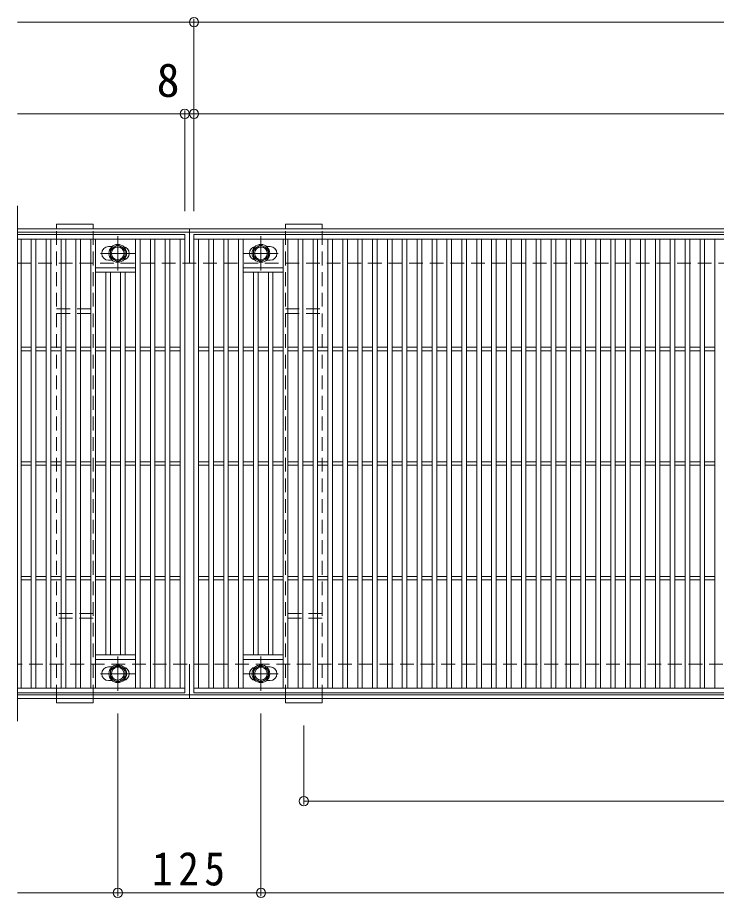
# Model space of a CAD drawing. Units: millimetres at full size, sheet at 1:10; details may follow other scales. Extents: x -2184 to 2306, y -1959 to 1524.
# Drawn here: x -595 to 15, y 725 to 1493 of the extents above; entities that cross this region are included whole.
import ezdxf
from ezdxf.enums import TextEntityAlignment as Align

# ---------------------------------------------------------------- set-up
doc = ezdxf.new("R2010")
doc.units = ezdxf.units.MM
doc.header["$LTSCALE"] = 10
doc.header["$PDMODE"] = 32
doc.header["$PDSIZE"] = 8
doc.linetypes.add('CHAIN1', pattern=[8, 5, -1, 1, -1])
doc.linetypes.add('DASHED1', pattern=[1.8, 1.2, -0.6])
for name, color, linetype, lineweight in [('C-1_躯体', 2, 'Continuous', 9), ('C-2_仕上', 3, 'Continuous', 9), ('C-4_文字', 7, 'Continuous', 9), ('C-8_ハッチ', 3, 'DASHED1', 9), ('C-B_衛生陶器', 2, 'Continuous', 9)]:
    doc.layers.add(name, color=color, linetype=linetype, lineweight=lineweight)
doc.styles.add('ＭＳ ゴシック', font='')
doc.styles.get('ＭＳ ゴシック').set_extended_font_data('MS Gothic')

msp = doc.modelspace()

# ---------------------------------------------------------------- linework, layer by layer
at = {"layer": 'C-1_躯体'}
for p, q in [((-595.11, 1308.63), (704.89, 1308.63)), ((-595.11, 1305.63), (704.89, 1305.63)), ((-445.11, 1308.63), (-445.11, 1278.63)), ((-445.11, 928.63), (-445.11, 898.63)), ((704.89, 901.63), (-595.11, 901.63)), ((704.89, 898.63), (-595.11, 898.63))]:
    msp.add_line(p, q, dxfattribs=at)
at = {"layer": 'C-1_躯体', "linetype": 'DASHED1'}
for p, q in [((-595.11, 1278.63), (704.89, 1278.63)), ((704.89, 928.63), (-595.11, 928.63))]:
    msp.add_line(p, q, dxfattribs=at)
at = {"layer": 'C-2_仕上'}
for p, q in [((-595.11, 878.63), (-595.11, 1328.63)), ((-595.11, 1303.63), (-449.11, 1303.63)), ((-595.11, 1299.63), (-449.11, 1299.63)), ((-592.11, 1299.63), (-592.11, 907.63)), ((-583.11, 1299.63), (-583.11, 907.63)), ((-579.11, 1299.63), (-579.11, 907.63)), ((-570.11, 1299.63), (-570.11, 907.63)), ((-566.11, 1299.63), (-566.11, 907.63)), ((-557.11, 1299.63), (-557.11, 907.63)), ((-553.11, 1299.63), (-553.11, 907.63)), ((-544.11, 1299.63), (-544.11, 907.63)), ((-540.11, 1299.63), (-540.11, 907.63)), ((-531.11, 1299.63), (-531.11, 907.63)), ((-527.11, 1299.63), (-527.11, 907.63)), ((-492.11, 1299.63), (-492.11, 907.63)), ((-488.11, 1299.63), (-488.11, 907.63)), ((-479.11, 1299.63), (-479.11, 907.63)), ((-475.11, 1299.63), (-475.11, 907.63)), ((-466.11, 1299.63), (-466.11, 907.63)), ((-462.11, 1299.63), (-462.11, 907.63)), ((-453.11, 1299.63), (-453.11, 907.63)), ((-441.11, 1303.63), (550.89, 1303.63)), ((-441.11, 903.63), (-441.11, 1303.63)), ((-441.11, 1299.63), (550.89, 1299.63)), ((-437.11, 1299.63), (-437.11, 907.63)), ((-428.11, 1299.63), (-428.11, 907.63)), ((-424.11, 1299.63), (-424.11, 907.63)), ((-415.11, 1299.63), (-415.11, 907.63)), ((-411.11, 1299.63), (-411.11, 907.63)), ((-402.11, 1299.63), (-402.11, 907.63)), ((-398.11, 1299.63), (-398.11, 907.63)), ((-363.11, 1299.63), (-363.11, 907.63)), ((-359.11, 1299.63), (-359.11, 907.63)), ((-350.11, 1299.63), (-350.11, 907.63)), ((-346.11, 1299.63), (-346.11, 907.63)), ((-337.11, 1299.63), (-337.11, 907.63)), ((-333.11, 1299.63), (-333.11, 907.63)), ((-324.11, 1299.63), (-324.11, 907.63)), ((-320.11, 1299.63), (-320.11, 907.63)), ((-311.11, 1299.63), (-311.11, 907.63)), ((-307.11, 1299.63), (-307.11, 907.63)), ((-298.11, 1299.63), (-298.11, 907.63)), ((-294.11, 1299.63), (-294.11, 907.63)), ((-285.11, 1299.63), (-285.11, 907.63)), ((-281.11, 1299.63), (-281.11, 907.63)), ((-272.11, 1299.63), (-272.11, 907.63)), ((-268.11, 1299.63), (-268.11, 907.63)), ((-259.11, 1299.63), (-259.11, 907.63)), ((-255.11, 1299.63), (-255.11, 907.63)), ((-246.11, 1299.63), (-246.11, 907.63)), ((-242.11, 1299.63), (-242.11, 907.63)), ((-233.11, 1299.63), (-233.11, 907.63)), ((-229.11, 1299.63), (-229.11, 907.63)), ((-220.11, 1299.63), (-220.11, 907.63)), ((-216.11, 1299.63), (-216.11, 907.63)), ((-207.11, 1299.63), (-207.11, 907.63)), ((-203.11, 1299.63), (-203.11, 907.63)), ((-194.11, 1299.63), (-194.11, 907.63)), ((-190.11, 1299.63), (-190.11, 907.63)), ((-181.11, 1299.63), (-181.11, 907.63)), ((-177.11, 1299.63), (-177.11, 907.63)), ((-168.11, 1299.63), (-168.11, 907.63)), ((-164.11, 1299.63), (-164.11, 907.63)), ((-155.11, 1299.63), (-155.11, 907.63)), ((-151.11, 1299.63), (-151.11, 907.63)), ((-142.11, 1299.63), (-142.11, 907.63)), ((-138.11, 1299.63), (-138.11, 907.63)), ((-129.11, 1299.63), (-129.11, 907.63)), ((-125.11, 1299.63), (-125.11, 907.63)), ((-116.11, 1299.63), (-116.11, 907.63)), ((-112.11, 1299.63), (-112.11, 907.63)), ((-103.11, 1299.63), (-103.11, 907.63)), ((-99.11, 1299.63), (-99.11, 907.63)), ((-90.11, 1299.63), (-90.11, 907.63)), ((-86.11, 1299.63), (-86.11, 907.63)), ((-77.11, 1299.63), (-77.11, 907.63)), ((-73.11, 1299.63), (-73.11, 907.63)), ((-64.11, 1299.63), (-64.11, 907.63)), ((-60.11, 1299.63), (-60.11, 907.63)), ((-51.11, 1299.63), (-51.11, 907.63)), ((-47.11, 1299.63), (-47.11, 907.63)), ((-38.11, 1299.63), (-38.11, 907.63)), ((-34.11, 1299.63), (-34.11, 907.63)), ((-25.11, 1299.63), (-25.11, 907.63)), ((-21.11, 1299.63), (-21.11, 907.63)), ((-12.11, 1299.63), (-12.11, 907.63)), ((-8.11, 1299.63), (-8.11, 907.63)), ((0.89, 1299.63), (0.89, 907.63)), ((4.89, 1299.63), (4.89, 907.63)), ((13.89, 1299.63), (13.89, 907.63)), ((-515.61, 1293.13), (-512.51, 1293.13)), ((-377.7, 1293.13), (-374.61, 1293.13)), ((-512.51, 1281.13), (-515.61, 1281.13)), ((-374.61, 1281.13), (-377.7, 1281.13)), ((-527.11, 1274.63), (-492.11, 1274.63)), ((-527.11, 1270.63), (-492.11, 1270.63)), ((-518.11, 1270.63), (-518.11, 936.63)), ((-514.11, 1270.63), (-514.11, 936.63)), ((-505.11, 1270.63), (-505.11, 936.63)), ((-501.11, 1270.63), (-501.11, 936.63)), ((-398.11, 1274.63), (-363.11, 1274.63)), ((-398.11, 1270.63), (-363.11, 1270.63)), ((-389.11, 1270.63), (-389.11, 936.63)), ((-385.11, 1270.63), (-385.11, 936.63)), ((-376.11, 1270.63), (-376.11, 936.63)), ((-372.11, 1270.63), (-372.11, 936.63)), ((-592.11, 1205.13), (-583.11, 1205.13)), ((-592.11, 1202.13), (-583.11, 1202.13)), ((-579.11, 1205.13), (-570.11, 1205.13)), ((-579.11, 1202.13), (-570.11, 1202.13)), ((-566.11, 1205.13), (-557.11, 1205.13)), ((-566.11, 1202.13), (-557.11, 1202.13)), ((-553.11, 1205.13), (-544.11, 1205.13)), ((-553.11, 1202.13), (-544.11, 1202.13)), ((-540.11, 1205.13), (-531.11, 1205.13)), ((-540.11, 1202.13), (-531.11, 1202.13)), ((-527.11, 1205.13), (-518.11, 1205.13)), ((-527.11, 1202.13), (-518.11, 1202.13)), ((-514.11, 1205.13), (-505.11, 1205.13)), ((-514.11, 1202.13), (-505.11, 1202.13)), ((-501.11, 1205.13), (-492.11, 1205.13)), ((-501.11, 1202.13), (-492.11, 1202.13)), ((-488.11, 1205.13), (-479.11, 1205.13)), ((-488.11, 1202.13), (-479.11, 1202.13)), ((-475.11, 1205.13), (-466.11, 1205.13)), ((-475.11, 1202.13), (-466.11, 1202.13)), ((-462.11, 1205.13), (-453.11, 1205.13)), ((-462.11, 1202.13), (-453.11, 1202.13)), ((-437.11, 1205.13), (-428.11, 1205.13)), ((-437.11, 1202.13), (-428.11, 1202.13)), ((-424.11, 1205.13), (-415.11, 1205.13)), ((-424.11, 1202.13), (-415.11, 1202.13)), ((-411.11, 1205.13), (-402.11, 1205.13)), ((-411.11, 1202.13), (-402.11, 1202.13)), ((-398.11, 1205.13), (-389.11, 1205.13)), ((-398.11, 1202.13), (-389.11, 1202.13)), ((-385.11, 1205.13), (-376.11, 1205.13)), ((-385.11, 1202.13), (-376.11, 1202.13)), ((-372.11, 1205.13), (-363.11, 1205.13)), ((-372.11, 1202.13), (-363.11, 1202.13)), ((-359.11, 1205.13), (-350.11, 1205.13)), ((-359.11, 1202.13), (-350.11, 1202.13)), ((-346.11, 1205.13), (-337.11, 1205.13)), ((-346.11, 1202.13), (-337.11, 1202.13)), ((-333.11, 1205.13), (-324.11, 1205.13)), ((-333.11, 1202.13), (-324.11, 1202.13)), ((-320.11, 1205.13), (-311.11, 1205.13)), ((-320.11, 1202.13), (-311.11, 1202.13)), ((-307.11, 1205.13), (-298.11, 1205.13)), ((-307.11, 1202.13), (-298.11, 1202.13)), ((-294.11, 1205.13), (-285.11, 1205.13)), ((-294.11, 1202.13), (-285.11, 1202.13)), ((-281.11, 1205.13), (-272.11, 1205.13)), ((-281.11, 1202.13), (-272.11, 1202.13)), ((-268.11, 1205.13), (-259.11, 1205.13)), ((-268.11, 1202.13), (-259.11, 1202.13)), ((-255.11, 1205.13), (-246.11, 1205.13)), ((-255.11, 1202.13), (-246.11, 1202.13)), ((-242.11, 1205.13), (-233.11, 1205.13)), ((-242.11, 1202.13), (-233.11, 1202.13)), ((-229.11, 1205.13), (-220.11, 1205.13)), ((-229.11, 1202.13), (-220.11, 1202.13)), ((-216.11, 1205.13), (-207.11, 1205.13)), ((-216.11, 1202.13), (-207.11, 1202.13)), ((-203.11, 1205.13), (-194.11, 1205.13)), ((-203.11, 1202.13), (-194.11, 1202.13)), ((-190.11, 1205.13), (-181.11, 1205.13)), ((-190.11, 1202.13), (-181.11, 1202.13)), ((-177.11, 1205.13), (-168.11, 1205.13)), ((-177.11, 1202.13), (-168.11, 1202.13)), ((-164.11, 1205.13), (-155.11, 1205.13)), ((-164.11, 1202.13), (-155.11, 1202.13)), ((-151.11, 1205.13), (-142.11, 1205.13)), ((-151.11, 1202.13), (-142.11, 1202.13)), ((-138.11, 1205.13), (-129.11, 1205.13)), ((-138.11, 1202.13), (-129.11, 1202.13)), ((-125.11, 1205.13), (-116.11, 1205.13)), ((-125.11, 1202.13), (-116.11, 1202.13)), ((-112.11, 1205.13), (-103.11, 1205.13)), ((-112.11, 1202.13), (-103.11, 1202.13)), ((-99.11, 1205.13), (-90.11, 1205.13)), ((-99.11, 1202.13), (-90.11, 1202.13)), ((-86.11, 1205.13), (-77.11, 1205.13)), ((-86.11, 1202.13), (-77.11, 1202.13)), ((-73.11, 1205.13), (-64.11, 1205.13)), ((-73.11, 1202.13), (-64.11, 1202.13)), ((-60.11, 1205.13), (-51.11, 1205.13)), ((-60.11, 1202.13), (-51.11, 1202.13)), ((-47.11, 1205.13), (-38.11, 1205.13)), ((-47.11, 1202.13), (-38.11, 1202.13)), ((-34.11, 1205.13), (-25.11, 1205.13)), ((-34.11, 1202.13), (-25.11, 1202.13)), ((-21.11, 1205.13), (-12.11, 1205.13)), ((-21.11, 1202.13), (-12.11, 1202.13)), ((-8.11, 1205.13), (0.89, 1205.13)), ((-8.11, 1202.13), (0.89, 1202.13)), ((4.89, 1205.13), (13.89, 1205.13)), ((4.89, 1202.13), (13.89, 1202.13)), ((-592.11, 1105.13), (-583.11, 1105.13)), ((-592.11, 1102.13), (-583.11, 1102.13)), ((-579.11, 1105.13), (-570.11, 1105.13)), ((-579.11, 1102.13), (-570.11, 1102.13)), ((-566.11, 1105.13), (-557.11, 1105.13)), ((-566.11, 1102.13), (-557.11, 1102.13)), ((-553.11, 1105.13), (-544.11, 1105.13)), ((-553.11, 1102.13), (-544.11, 1102.13)), ((-540.11, 1105.13), (-531.11, 1105.13)), ((-540.11, 1102.13), (-531.11, 1102.13)), ((-527.11, 1105.13), (-518.11, 1105.13)), ((-527.11, 1102.13), (-518.11, 1102.13)), ((-514.11, 1105.13), (-505.11, 1105.13)), ((-514.11, 1102.13), (-505.11, 1102.13)), ((-501.11, 1105.13), (-492.11, 1105.13)), ((-501.11, 1102.13), (-492.11, 1102.13)), ((-488.11, 1105.13), (-479.11, 1105.13)), ((-488.11, 1102.13), (-479.11, 1102.13)), ((-475.11, 1105.13), (-466.11, 1105.13)), ((-475.11, 1102.13), (-466.11, 1102.13)), ((-462.11, 1105.13), (-453.11, 1105.13)), ((-462.11, 1102.13), (-453.11, 1102.13)), ((-437.11, 1105.13), (-428.11, 1105.13)), ((-437.11, 1102.13), (-428.11, 1102.13)), ((-424.11, 1105.13), (-415.11, 1105.13)), ((-424.11, 1102.13), (-415.11, 1102.13)), ((-411.11, 1105.13), (-402.11, 1105.13)), ((-411.11, 1102.13), (-402.11, 1102.13)), ((-398.11, 1105.13), (-389.11, 1105.13)), ((-398.11, 1102.13), (-389.11, 1102.13)), ((-385.11, 1105.13), (-376.11, 1105.13)), ((-385.11, 1102.13), (-376.11, 1102.13)), ((-372.11, 1105.13), (-363.11, 1105.13)), ((-372.11, 1102.13), (-363.11, 1102.13)), ((-359.11, 1105.13), (-350.11, 1105.13)), ((-359.11, 1102.13), (-350.11, 1102.13)), ((-346.11, 1105.13), (-337.11, 1105.13)), ((-346.11, 1102.13), (-337.11, 1102.13)), ((-333.11, 1105.13), (-324.11, 1105.13)), ((-333.11, 1102.13), (-324.11, 1102.13)), ((-320.11, 1105.13), (-311.11, 1105.13)), ((-320.11, 1102.13), (-311.11, 1102.13)), ((-307.11, 1105.13), (-298.11, 1105.13)), ((-307.11, 1102.13), (-298.11, 1102.13)), ((-294.11, 1105.13), (-285.11, 1105.13)), ((-294.11, 1102.13), (-285.11, 1102.13)), ((-281.11, 1105.13), (-272.11, 1105.13)), ((-281.11, 1102.13), (-272.11, 1102.13)), ((-268.11, 1105.13), (-259.11, 1105.13)), ((-268.11, 1102.13), (-259.11, 1102.13)), ((-255.11, 1105.13), (-246.11, 1105.13)), ((-255.11, 1102.13), (-246.11, 1102.13)), ((-242.11, 1105.13), (-233.11, 1105.13)), ((-242.11, 1102.13), (-233.11, 1102.13)), ((-229.11, 1105.13), (-220.11, 1105.13)), ((-229.11, 1102.13), (-220.11, 1102.13)), ((-216.11, 1105.13), (-207.11, 1105.13)), ((-216.11, 1102.13), (-207.11, 1102.13)), ((-203.11, 1105.13), (-194.11, 1105.13)), ((-203.11, 1102.13), (-194.11, 1102.13)), ((-190.11, 1105.13), (-181.11, 1105.13)), ((-190.11, 1102.13), (-181.11, 1102.13)), ((-177.11, 1105.13), (-168.11, 1105.13)), ((-177.11, 1102.13), (-168.11, 1102.13)), ((-164.11, 1105.13), (-155.11, 1105.13)), ((-164.11, 1102.13), (-155.11, 1102.13)), ((-151.11, 1105.13), (-142.11, 1105.13)), ((-151.11, 1102.13), (-142.11, 1102.13)), ((-138.11, 1105.13), (-129.11, 1105.13)), ((-138.11, 1102.13), (-129.11, 1102.13)), ((-125.11, 1105.13), (-116.11, 1105.13)), ((-125.11, 1102.13), (-116.11, 1102.13)), ((-112.11, 1105.13), (-103.11, 1105.13)), ((-112.11, 1102.13), (-103.11, 1102.13)), ((-99.11, 1105.13), (-90.11, 1105.13)), ((-99.11, 1102.13), (-90.11, 1102.13)), ((-86.11, 1105.13), (-77.11, 1105.13)), ((-86.11, 1102.13), (-77.11, 1102.13)), ((-73.11, 1105.13), (-64.11, 1105.13)), ((-73.11, 1102.13), (-64.11, 1102.13)), ((-60.11, 1105.13), (-51.11, 1105.13)), ((-60.11, 1102.13), (-51.11, 1102.13)), ((-47.11, 1105.13), (-38.11, 1105.13)), ((-47.11, 1102.13), (-38.11, 1102.13)), ((-34.11, 1105.13), (-25.11, 1105.13)), ((-34.11, 1102.13), (-25.11, 1102.13)), ((-21.11, 1105.13), (-12.11, 1105.13)), ((-21.11, 1102.13), (-12.11, 1102.13)), ((-8.11, 1105.13), (0.89, 1105.13)), ((-8.11, 1102.13), (0.89, 1102.13)), ((4.89, 1105.13), (13.89, 1105.13)), ((4.89, 1102.13), (13.89, 1102.13)), ((-592.11, 1005.13), (-583.11, 1005.13)), ((-592.11, 1002.13), (-583.11, 1002.13)), ((-579.11, 1005.13), (-570.11, 1005.13)), ((-579.11, 1002.13), (-570.11, 1002.13)), ((-566.11, 1005.13), (-557.11, 1005.13)), ((-566.11, 1002.13), (-557.11, 1002.13)), ((-553.11, 1005.13), (-544.11, 1005.13)), ((-553.11, 1002.13), (-544.11, 1002.13)), ((-540.11, 1005.13), (-531.11, 1005.13)), ((-540.11, 1002.13), (-531.11, 1002.13)), ((-527.11, 1005.13), (-518.11, 1005.13)), ((-527.11, 1002.13), (-518.11, 1002.13)), ((-514.11, 1005.13), (-505.11, 1005.13)), ((-514.11, 1002.13), (-505.11, 1002.13)), ((-501.11, 1005.13), (-492.11, 1005.13)), ((-501.11, 1002.13), (-492.11, 1002.13)), ((-488.11, 1005.13), (-479.11, 1005.13)), ((-488.11, 1002.13), (-479.11, 1002.13)), ((-475.11, 1005.13), (-466.11, 1005.13)), ((-475.11, 1002.13), (-466.11, 1002.13)), ((-462.11, 1005.13), (-453.11, 1005.13)), ((-462.11, 1002.13), (-453.11, 1002.13)), ((-437.11, 1005.13), (-428.11, 1005.13)), ((-437.11, 1002.13), (-428.11, 1002.13)), ((-424.11, 1005.13), (-415.11, 1005.13)), ((-424.11, 1002.13), (-415.11, 1002.13)), ((-411.11, 1005.13), (-402.11, 1005.13)), ((-411.11, 1002.13), (-402.11, 1002.13)), ((-398.11, 1005.13), (-389.11, 1005.13)), ((-398.11, 1002.13), (-389.11, 1002.13)), ((-385.11, 1005.13), (-376.11, 1005.13)), ((-385.11, 1002.13), (-376.11, 1002.13)), ((-372.11, 1005.13), (-363.11, 1005.13)), ((-372.11, 1002.13), (-363.11, 1002.13)), ((-359.11, 1005.13), (-350.11, 1005.13)), ((-359.11, 1002.13), (-350.11, 1002.13)), ((-346.11, 1005.13), (-337.11, 1005.13)), ((-346.11, 1002.13), (-337.11, 1002.13)), ((-333.11, 1005.13), (-324.11, 1005.13)), ((-333.11, 1002.13), (-324.11, 1002.13)), ((-320.11, 1005.13), (-311.11, 1005.13)), ((-320.11, 1002.13), (-311.11, 1002.13)), ((-307.11, 1005.13), (-298.11, 1005.13)), ((-307.11, 1002.13), (-298.11, 1002.13)), ((-294.11, 1005.13), (-285.11, 1005.13)), ((-294.11, 1002.13), (-285.11, 1002.13)), ((-281.11, 1005.13), (-272.11, 1005.13)), ((-281.11, 1002.13), (-272.11, 1002.13)), ((-268.11, 1005.13), (-259.11, 1005.13)), ((-268.11, 1002.13), (-259.11, 1002.13)), ((-255.11, 1005.13), (-246.11, 1005.13)), ((-255.11, 1002.13), (-246.11, 1002.13)), ((-242.11, 1005.13), (-233.11, 1005.13)), ((-242.11, 1002.13), (-233.11, 1002.13)), ((-229.11, 1005.13), (-220.11, 1005.13)), ((-229.11, 1002.13), (-220.11, 1002.13)), ((-216.11, 1005.13), (-207.11, 1005.13)), ((-216.11, 1002.13), (-207.11, 1002.13)), ((-203.11, 1005.13), (-194.11, 1005.13)), ((-203.11, 1002.13), (-194.11, 1002.13)), ((-190.11, 1005.13), (-181.11, 1005.13)), ((-190.11, 1002.13), (-181.11, 1002.13)), ((-177.11, 1005.13), (-168.11, 1005.13)), ((-177.11, 1002.13), (-168.11, 1002.13)), ((-164.11, 1005.13), (-155.11, 1005.13)), ((-164.11, 1002.13), (-155.11, 1002.13)), ((-151.11, 1005.13), (-142.11, 1005.13)), ((-151.11, 1002.13), (-142.11, 1002.13)), ((-138.11, 1005.13), (-129.11, 1005.13)), ((-138.11, 1002.13), (-129.11, 1002.13)), ((-125.11, 1005.13), (-116.11, 1005.13)), ((-125.11, 1002.13), (-116.11, 1002.13)), ((-112.11, 1005.13), (-103.11, 1005.13)), ((-112.11, 1002.13), (-103.11, 1002.13)), ((-99.11, 1005.13), (-90.11, 1005.13)), ((-99.11, 1002.13), (-90.11, 1002.13)), ((-86.11, 1005.13), (-77.11, 1005.13)), ((-86.11, 1002.13), (-77.11, 1002.13)), ((-73.11, 1005.13), (-64.11, 1005.13)), ((-73.11, 1002.13), (-64.11, 1002.13)), ((-60.11, 1005.13), (-51.11, 1005.13)), ((-60.11, 1002.13), (-51.11, 1002.13)), ((-47.11, 1005.13), (-38.11, 1005.13)), ((-47.11, 1002.13), (-38.11, 1002.13)), ((-34.11, 1005.13), (-25.11, 1005.13)), ((-34.11, 1002.13), (-25.11, 1002.13)), ((-21.11, 1005.13), (-12.11, 1005.13)), ((-21.11, 1002.13), (-12.11, 1002.13)), ((-8.11, 1005.13), (0.89, 1005.13)), ((-8.11, 1002.13), (0.89, 1002.13)), ((4.89, 1005.13), (13.89, 1005.13)), ((4.89, 1002.13), (13.89, 1002.13)), ((-492.11, 936.63), (-527.11, 936.63)), ((-492.11, 932.63), (-527.11, 932.63)), ((-363.11, 936.63), (-398.11, 936.63)), ((-363.11, 932.63), (-398.11, 932.63)), ((-515.61, 926.13), (-512.51, 926.13)), ((-377.7, 926.13), (-374.61, 926.13)), ((-512.51, 914.13), (-515.61, 914.13)), ((-374.61, 914.13), (-377.7, 914.13)), ((-449.11, 907.63), (-595.11, 907.63)), ((550.89, 907.63), (-441.11, 907.63))]:
    msp.add_line(p, q, dxfattribs=at)
for points in [[(-449.11, 1303.63), (-449.11, 903.63), (-595.11, 903.63)], [(550.89, 1303.63), (550.89, 903.63), (-441.11, 903.63)]]:
    msp.add_lwpolyline(points, dxfattribs=at)
for centre, start, end in [((-515.61, 1287.13), 90, 180), ((-503.61, 1287.13), 0, 80.33026), ((-386.61, 1287.13), 99.66974, 180), ((-374.61, 1287.13), 0, 90), ((-515.61, 1287.13), 180, 270), ((-503.61, 1287.13), 279.66974, 0), ((-386.61, 1287.13), 180, 260.33026), ((-374.61, 1287.13), 270, 0), ((-515.61, 920.13), 90, 180), ((-503.61, 920.13), 0, 80.33026), ((-386.61, 920.13), 99.66974, 180), ((-374.61, 920.13), 0, 90), ((-515.61, 920.13), 180, 270), ((-503.61, 920.13), 279.66974, 0), ((-386.61, 920.13), 180, 260.33026), ((-374.61, 920.13), 270, 0)]:
    msp.add_arc(centre, 6, start, end, dxfattribs=at)
at = {"layer": 'C-4_文字'}
for p, q in [((-441.11, 1491.93), (-441.11, 1323.93)), ((-595.11, 1488.93), (-441.11, 1488.93)), ((-441.11, 1488.93), (558.89, 1488.93)), ((-595.11, 1408.93), (-449.11, 1408.93)), ((-449.11, 1411.93), (-449.11, 1323.93)), ((-449.11, 1408.93), (-441.11, 1408.93)), ((-441.11, 1408.93), (550.89, 1408.93)), ((-507.61, 725.93), (-507.61, 885.43)), ((-382.61, 725.93), (-382.61, 885.43)), ((-345.11, 805.93), (-345.11, 874.93)), ((-345.11, 808.93), (554.89, 808.93)), ((-595.11, 728.93), (-507.61, 728.93)), ((-507.61, 728.93), (-382.61, 728.93)), ((-382.61, 728.93), (492.39, 728.93))]:
    msp.add_line(p, q, dxfattribs=at)
for p in [(-441.11, 1488.93), (-449.11, 1408.93), (-441.11, 1408.93), (-345.11, 808.93), (-507.61, 728.93), (-382.61, 728.93)]:
    msp.add_point(p, dxfattribs=at)
at = {"layer": 'C-8_ハッチ', "linetype": 'Continuous'}
for p, q in [((-561.11, 1312.63), (-529.11, 1312.63)), ((-561.11, 1312.63), (-561.11, 1308.63)), ((-529.11, 1312.63), (-529.11, 1308.63)), ((-361.11, 1312.63), (-329.11, 1312.63)), ((-361.11, 1312.63), (-361.11, 1308.63)), ((-329.11, 1312.63), (-329.11, 1308.63)), ((-561.11, 898.63), (-561.11, 894.63)), ((-529.11, 898.63), (-529.11, 894.63)), ((-361.11, 898.63), (-361.11, 894.63)), ((-329.11, 898.63), (-329.11, 894.63)), ((-529.11, 894.63), (-561.11, 894.63)), ((-329.11, 894.63), (-361.11, 894.63))]:
    msp.add_line(p, q, dxfattribs=at)
at = {"layer": 'C-8_ハッチ'}
for p, q in [((-561.11, 1308.63), (-529.11, 1308.63)), ((-561.11, 898.63), (-561.11, 1308.63)), ((-529.11, 898.63), (-529.11, 1308.63)), ((-361.11, 1308.63), (-329.11, 1308.63)), ((-361.11, 898.63), (-361.11, 1308.63)), ((-329.11, 898.63), (-329.11, 1308.63)), ((-561.11, 1238.63), (-529.11, 1238.63)), ((-361.11, 1238.63), (-329.11, 1238.63)), ((-561.11, 1234.63), (-529.11, 1234.63)), ((-361.11, 1234.63), (-329.11, 1234.63)), ((-529.11, 972.63), (-561.11, 972.63)), ((-529.11, 968.63), (-561.11, 968.63)), ((-329.11, 972.63), (-361.11, 972.63)), ((-329.11, 968.63), (-361.11, 968.63)), ((-529.11, 898.63), (-561.11, 898.63)), ((-329.11, 898.63), (-361.11, 898.63))]:
    msp.add_line(p, q, dxfattribs=at)
at = {"layer": 'C-B_衛生陶器', "color": 7, "linetype": 'CHAIN1'}
for p, q in [((-507.61, 1272.13), (-507.61, 1302.13)), ((-382.61, 1272.13), (-382.61, 1302.13)), ((-522.61, 1287.13), (-492.61, 1287.13)), ((-397.61, 1287.13), (-367.61, 1287.13)), ((-507.61, 905.13), (-507.61, 935.13)), ((-382.61, 905.13), (-382.61, 935.13)), ((-522.61, 920.13), (-492.61, 920.13)), ((-397.61, 920.13), (-367.61, 920.13))]:
    msp.add_line(p, q, dxfattribs=at)
at = {"layer": 'C-B_衛生陶器'}
msp.add_line((-376.11, 916.38), (-376.11, 923.88), dxfattribs=at)
for points in [[(-514.1, 1283.38), (-507.61, 1279.63), (-501.11, 1283.38), (-501.11, 1290.88), (-507.61, 1294.63), (-514.1, 1290.88)], [(-389.1, 1283.38), (-382.61, 1279.63), (-376.11, 1283.38), (-376.11, 1290.88), (-382.61, 1294.63), (-389.1, 1290.88)], [(-514.1, 916.38), (-507.61, 912.63), (-501.11, 916.38), (-501.11, 923.88), (-507.61, 927.63), (-514.1, 923.88)]]:
    msp.add_lwpolyline(points, close=True, dxfattribs=at)
for points in [[(-376.11, 923.88), (-382.61, 927.63), (-389.1, 923.88), (-389.1, 916.38)], [(-389.1, 916.38), (-382.61, 912.63), (-376.11, 916.38)]]:
    msp.add_lwpolyline(points, dxfattribs=at)
for centre, radius in [((-507.61, 1287.13), 7.75), ((-507.61, 1287.13), 6.5), ((-507.61, 1287.13), 5.5), ((-382.61, 1287.13), 7.75), ((-382.61, 1287.13), 6.5), ((-382.61, 1287.13), 5.5), ((-507.61, 920.13), 7.75), ((-507.61, 920.13), 6.5), ((-507.61, 920.13), 5.5), ((-382.61, 920.13), 7.75), ((-382.61, 920.13), 6.5), ((-382.61, 920.13), 5.5)]:
    msp.add_circle(centre, radius, dxfattribs=at)

# ---------------------------------------------------------------- texts
at = {"layer": 'C-4_文字', "color": 2, "style": 'ＭＳ ゴシック'}
msp.add_text('8', height=29.33, dxfattribs=at).set_placement((-473.65, 1414.93), align=Align.BOTTOM_LEFT)
at = {"layer": 'C-4_文字', "color": 2, "insert": (-477.61, 734.93), "char_height": 29.33, "attachment_point": 7, "style": 'ＭＳ ゴシック'}
msp.add_mtext('\\T1.27;\\W0.9;125', dxfattribs=at)

doc.saveas('drawing.dxf')
